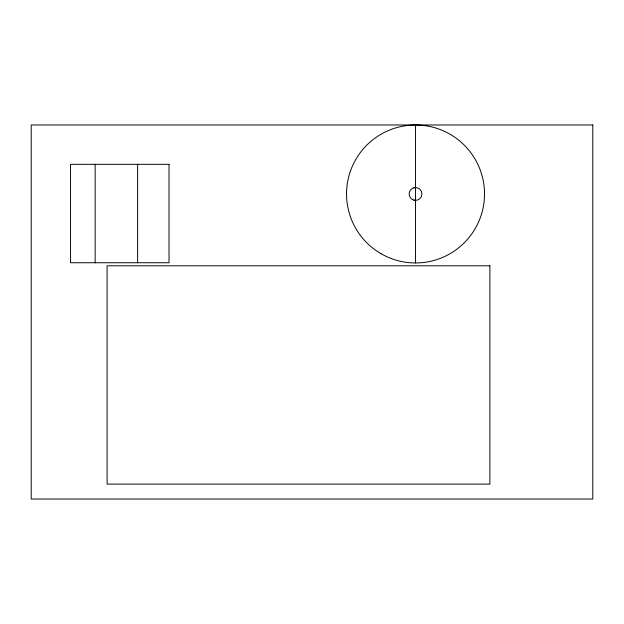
<?xml version="1.0" encoding="UTF-8"?>
<svg xmlns="http://www.w3.org/2000/svg" width="624" height="624" viewBox="0 0 624 624"><rect width="100%" height="100%" fill="white"/><g stroke="black" fill="none" stroke-linecap="round" stroke-linejoin="round"><path stroke-width="0.94" d="M413.876 187.769L415.537 187.551M413.876 200.164L415.537 200.382M415.537 124.979L415.537 262.954M137.615 164.315L137.615 262.743M95.16 164.315L95.16 262.743M592.8 124.979L31.2 124.979L31.2 499.021L592.8 499.021L592.8 124.979M169.018 164.315L70.543 164.315L70.543 262.743L169.018 262.743L169.018 164.315M489.895 265.793L107.086 265.793L107.086 484.107L489.895 484.107L489.895 265.793M381.046 253.711A68.983 68.983 0 0 0 484.52 193.963A68.983 68.983 0 0 0 381.046 134.222A68.983 68.983 0 0 0 381.046 253.711M412.331 199.516A6.412 6.412 0 0 0 421.949 193.963A6.412 6.412 0 0 0 412.331 188.409A6.412 6.412 0 0 0 412.331 199.516"/></g></svg>
